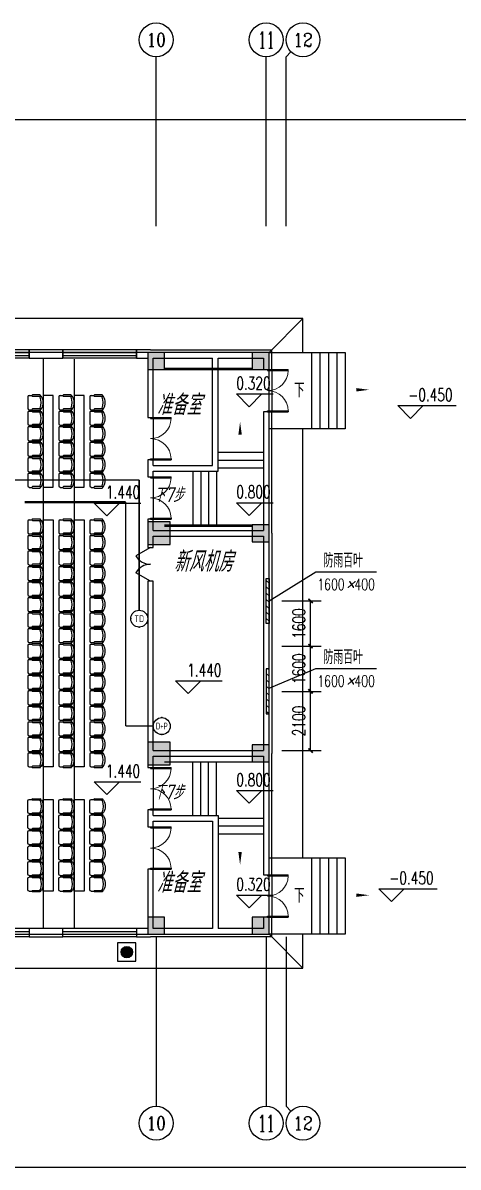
# Model space of a CAD drawing. Extents: x 1333527 to 1855755, y 1020844 to 1581249.
# Drawn here: x 1385854 to 1401270, y 1202721 to 1243245 of the extents above; entities that cross this region are included whole.
import ezdxf
from ezdxf.enums import TextEntityAlignment as Align

# ---------------------------------------------------------------- set-up
doc = ezdxf.new("R2010")
doc.units = 0
doc.header["$LTSCALE"] = 1000
doc.header["$PDSIZE"] = 5
for name, color, linetype in [('0-标注', 3, 'Continuous'), ('AXIS_TEXT', 7, 'Continuous'), ('EQUIP-通讯', 3, 'Continuous'), ('M-DIM_LEAD', 3, 'Continuous'), ('M-TH_DIM', 3, 'Continuous'), ('M-TXT', 7, 'Continuous'), ('WIRE-综合布线', 5, 'Continuous'), ('家具', 8, 'Continuous'), ('建筑-柱子', 9, 'Continuous'), ('建筑-柱子-填充', 8, 'Continuous'), ('防火分区', 6, 'Continuous')]:
    doc.layers.add(name, color=color, linetype=linetype)
doc.layers.add('1-建筑底图', color=8, linetype='Continuous', plot=False)
doc.styles.add('_TCH_AXIS', font='COMPLEX', dxfattribs={"bigfont": 'GBCBIG'})
doc.styles.add('_TCH_DIM', font='SIMPLEX', dxfattribs={"bigfont": 'GBCBIG'})
doc.styles.add('_TCH_DIM_T3', font='SIMPLEX', dxfattribs={"width": 0.705882, "bigfont": 'GBCBIG'})
doc.styles.add('_TEL_ATTDEF', font='gbenor', dxfattribs={"bigfont": 'gbcbig'})
doc.styles.add('_TEL_DIM', font='SIMPLEX', dxfattribs={"width": 0.8, "height": 3.5, "bigfont": 'HZTXT'})
doc.styles.add('A_DIM', font='SIMPLEX', dxfattribs={"width": 0.7, "bigfont": 'HZ'})
doc.styles.add('COMPLEX', font='COMPLEX')
doc.styles.get("Standard").update_dxf_attribs({"font": 'gbeitc.shx', "bigfont": 'gbcbig.shx'})
doc.linetypes.add('JIEDI', pattern='A,1.25,-0.25,0.25,-0.25,0.625,["/",Standard,S=0.6,R=0,X=0,Y=-0.3],0.625,-0.25,0.25,-0.25', length=4)
doc.dimstyles.new('_TCH_ARCH&&150', dxfattribs={"dimtxt": 446.25, "dimasz": 150, "dimexe": 375, "dimexo": 450, "dimgap": 189.375, "dimtad": 1, "dimdec": 0, "dimzin": 0, "dimdsep": 46, "dimtxsty": '_TCH_DIM_T3', "dimblk": 'ARCHTICK', "dimcen": 0.09, "dimclrt": 7, "dimazin": 2, "dimtfac": 1, "dimtdec": 0, "dimtix": 1, "dimtmove": 2, "dimatfit": 3, "dimfxl": 1, "dimtolj": 1, "dimtzin": 0, "dimarcsym": 0})

# ---------------------------------------------------------------- blocks, each defined once
blk = doc.blocks.new('$equip_U$00000076(win7-PC-hzk)')
blk.add_circle((0, 0.5), 0.5)
for p in [(0, 0.999), (-0.5, 0.5), (0.5, 0.5)]:
    blk.add_point(p)
at = {"color": 7, "style": '_TEL_DIM'}
blk.add_attdef('$TEXT$', text='', height=0.4, dxfattribs=at).set_placement((0, 0.5), align=Align.MIDDLE_CENTER)
at = {"color": 7, "style": '_TEL_DIM', "flags": 1}
for tag in ['A', 'REMARK']:
    blk.add_attdef(tag, text='', height=0.00002, dxfattribs=at).set_placement((0, 0), align=Align.MIDDLE_CENTER)
blk = doc.blocks.new('$equip_U$00000080(win7-PC-hzk)')
blk.add_circle((0, 0.5), 0.5)
for p in [(0, 0.999), (-0.5, 0.5), (0.5, 0.5)]:
    blk.add_point(p)
at = {"color": 7, "style": '_TEL_DIM', "width": 0.7}
blk.add_attdef('$TEXT$', text='', height=0.4, dxfattribs=at).set_placement((0, 0.5), align=Align.MIDDLE_CENTER)
at = {"color": 7, "style": '_TEL_DIM', "flags": 1}
for tag in ['A', 'REMARK']:
    blk.add_attdef(tag, text='', height=0.00002, dxfattribs=at).set_placement((0, 0), align=Align.MIDDLE_CENTER)
blk = doc.blocks.new('J1')
at = {"layer": '家具', "linetype": 'Continuous'}
for p, q in [((-216, 151), (-216, -222)), ((-171, 196), (-80, 196)), ((184, 219), (-57, 219)), ((-57, 173), (184, 173)), ((-171, -268), (-80, -268)), ((184, -245), (-57, -245)), ((-57, -290), (184, -290))]:
    blk.add_line(p, q, dxfattribs=at)
for centre, radius, start, end in [((-171, 151), 45.4, 90, 180), ((-57, 196), 22.7, 90, 270), ((184, 196), 22.7, 270, 90), ((213, 155), 25.5, 31.8908, 201.2393), ((-278, -36), 502, 338.7607, 21.2393), ((-94, -36), 387, 328.1092, 31.8908), ((-171, -222), 45.4, 180, 270), ((-57, -268), 22.7, 90, 270), ((184, -268), 22.7, 270, 90), ((213, -227), 25.5, 158.7607, 328.1092)]:
    blk.add_arc(centre, radius, start, end, dxfattribs=at)
blk = doc.blocks.new('_AXISO')
blk.add_circle((0, 0), 0.5)
at = {"layer": 'AXIS_TEXT', "style": 'COMPLEX', "width": 1.041667}
blk.add_attdef('A', text='', height=0.56, dxfattribs=at).set_placement((-0.25, -0.28), (0.25, -0.28), align=Align.FIT)
blk = doc.blocks.new('A$C4670417C')
at = {"layer": '建筑-柱子-填充'}
for points in [[(30700, 55400), (30100, 55400), (30100, 54800), (30700, 54800)], [(34400, 55400), (33800, 55400), (33800, 54800), (34400, 54800)], [(30900, 49400), (30100, 49400), (30100, 48600), (30900, 48600)], [(34400, 49300), (33800, 49300), (33800, 48700), (34400, 48700)], [(30900, 41600), (30100, 41600), (30100, 40800), (30900, 40800)], [(34400, 41500), (33800, 41500), (33800, 40900), (34400, 40900)], [(30700, 35400), (30100, 35400), (30100, 34800), (30700, 34800)], [(34400, 35400), (33800, 35400), (33800, 34800), (34400, 34800)]]:
    blk.add_hatch(color=256, dxfattribs=at).paths.add_polyline_path(points)
at = {"layer": '建筑-柱子'}
for p, q in [((30700, 55400), (30100, 55400)), ((30100, 55400), (30100, 54800)), ((30700, 54800), (30700, 55400)), ((34400, 55400), (33800, 55400)), ((33800, 55400), (33800, 54800)), ((34400, 54800), (34400, 55400)), ((30100, 54800), (30700, 54800)), ((33800, 54800), (34400, 54800)), ((30900, 49400), (30100, 49400)), ((30100, 49400), (30100, 48600)), ((30900, 48600), (30900, 49400)), ((34400, 49300), (33800, 49300)), ((33800, 49300), (33800, 48700)), ((34400, 48700), (34400, 49300)), ((33800, 48700), (34400, 48700)), ((30100, 48600), (30900, 48600)), ((30900, 41600), (30100, 41600)), ((30100, 41600), (30100, 40800)), ((30900, 40800), (30900, 41600)), ((34400, 41500), (33800, 41500)), ((33800, 41500), (33800, 40900)), ((34400, 40900), (34400, 41500)), ((30100, 40800), (30900, 40800)), ((33800, 40900), (34400, 40900)), ((30700, 35400), (30100, 35400)), ((30100, 35400), (30100, 34800)), ((30700, 34800), (30700, 35400)), ((34400, 35400), (33800, 35400)), ((33800, 35400), (33800, 34800)), ((34400, 34800), (34400, 35400)), ((30100, 34800), (30700, 34800)), ((33800, 34800), (34400, 34800))]:
    blk.add_line(p, q, dxfattribs=at)
blk = doc.blocks.new('A$C2CDD3BEF')
at = {"layer": '防火分区'}
h = blk.add_hatch(color=7, dxfattribs=at)
h.dxf.hatch_style = 1
edge = h.paths.add_edge_path()
edge.add_arc((460, 446), 282, 0, 360)
at = {"layer": '防火分区', "color": 7}
blk.add_lwpolyline([(0, 0), (900, 0), (900, 900), (0, 900)], close=True, dxfattribs=at)
blk.add_circle((460, 446), 282, dxfattribs=at)
blk = doc.blocks.new('_ArchTick')
at = {"color": 0, "linetype": 'ByBlock', "const_width": 0.4}
blk.add_lwpolyline([(-0.5, -0.5), (0.5, 0.5)], dxfattribs=at)
blk = doc.blocks.new('*D109')
at = {"layer": 'Defpoints', "color": 0}
for p in [(1937417, 241960), (1938886, 241960), (1937417, 240360)]:
    blk.add_point(p, dxfattribs=at)
at = {"layer": 'M-TH_DIM', "color": 0, "lineweight": -2, "transparency": 16777216}
for p, q in [((1937867, 241960), (1939261, 241960)), ((1938886, 240360), (1938886, 241960)), ((1937867, 240360), (1939261, 240360))]:
    blk.add_line(p, q, dxfattribs=at)
at = {"layer": 'M-TH_DIM', "color": 0, "lineweight": -2, "transparency": 16777216, "xscale": 150, "yscale": 150, "zscale": 150}
for p, rotation in [((1938886, 241960), 90), ((1938886, 240360), 270)]:
    blk.add_blockref('_ArchTick', p, dxfattribs=dict(at, rotation=rotation))
at = {"layer": 'M-TH_DIM', "color": 7, "transparency": 16777216, "insert": (1938474, 241160), "char_height": 446.2, "attachment_point": 5, "rotation": 90, "style": '_TCH_DIM_T3'}
blk.add_mtext('\\A1;1600', dxfattribs=at)
blk = doc.blocks.new('*D110')
at = {"layer": 'Defpoints', "color": 0}
for p in [(1937417, 240360), (1938886, 240360), (1937417, 238760)]:
    blk.add_point(p, dxfattribs=at)
at = {"layer": 'M-TH_DIM', "color": 0, "lineweight": -2, "transparency": 16777216}
for p, q in [((1937867, 240360), (1939261, 240360)), ((1938886, 238760), (1938886, 240360)), ((1937867, 238760), (1939261, 238760))]:
    blk.add_line(p, q, dxfattribs=at)
at = {"layer": 'M-TH_DIM', "color": 0, "lineweight": -2, "transparency": 16777216, "xscale": 150, "yscale": 150, "zscale": 150}
for p, rotation in [((1938886, 240360), 90), ((1938886, 238760), 270)]:
    blk.add_blockref('_ArchTick', p, dxfattribs=dict(at, rotation=rotation))
at = {"layer": 'M-TH_DIM', "color": 7, "transparency": 16777216, "insert": (1938474, 239560), "char_height": 446.2, "attachment_point": 5, "rotation": 90, "style": '_TCH_DIM_T3'}
blk.add_mtext('\\A1;1600', dxfattribs=at)
blk = doc.blocks.new('*D111')
at = {"layer": 'Defpoints', "color": 0}
for p in [(1937417, 238760), (1938886, 238760), (1937417, 236660)]:
    blk.add_point(p, dxfattribs=at)
at = {"layer": 'M-TH_DIM', "color": 0, "lineweight": -2, "transparency": 16777216}
for p, q in [((1937867, 238760), (1939261, 238760)), ((1938886, 236660), (1938886, 238760)), ((1937867, 236660), (1939261, 236660))]:
    blk.add_line(p, q, dxfattribs=at)
at = {"layer": 'M-TH_DIM', "color": 0, "lineweight": -2, "transparency": 16777216, "xscale": 150, "yscale": 150, "zscale": 150}
for p, rotation in [((1938886, 238760), 90), ((1938886, 236660), 270)]:
    blk.add_blockref('_ArchTick', p, dxfattribs=dict(at, rotation=rotation))
at = {"layer": 'M-TH_DIM', "color": 7, "transparency": 16777216, "insert": (1938474, 237710), "char_height": 446.2, "attachment_point": 5, "rotation": 90, "style": '_TCH_DIM_T3'}
blk.add_mtext('\\A1;2100', dxfattribs=at)
blk = doc.blocks.new('$DorLib2D$00000002')
for p, q in [((-0.5, 0), (-0.5, 0.4875)), ((-0.475, 0.4875), (-0.5, 0.4875)), ((-0.475, 0), (-0.475, 0.4875)), ((0.475, 0), (0.475, 0.4875)), ((0.475, 0.4875), (0.5, 0.4875)), ((0.5, 0), (0.5, 0.4875)), ((-0.5, 0), (-0.475, 0)), ((0.5, 0), (0.475, 0))]:
    blk.add_line(p, q)
at = {"lineweight": 13}
for centre, start, end in [((-0.4875, 0), 0, 88.53072), ((0.4875, 0), 91.46928, 180)]:
    blk.add_arc(centre, 0.4875, start, end, dxfattribs=at)
blk = doc.blocks.new('$DorLib2D$00000231')
at = {"color": 0}
for p, q in [((-0.5, 0), (-0.25, 0.433)), ((0.5, 0), (0.25, 0.433))]:
    blk.add_line(p, q, dxfattribs=at)
for centre, start, end in [((-0.5, 0), 0, 60), ((0.5, 0), 120, 180)]:
    blk.add_arc(centre, 0.5, start, end, dxfattribs=at)
blk = doc.blocks.new('$WINLIB2D$00000001')
at = {"color": 0}
for points in [[(-0.5, 0.5), (-0.5, -0.5)], [(-0.5, 0.5), (0.5, 0.5)], [(0.5, -0.5), (0.5, 0.5)], [(0.5, 0.167), (-0.5, 0.167)], [(0.5, -0.167), (-0.5, -0.167)], [(-0.5, -0.5), (0.5, -0.5)]]:
    blk.add_lwpolyline(points, dxfattribs=at)
blk = doc.blocks.new('BAIYE')
at = {"layer": '0-标注'}
h = blk.add_hatch(dxfattribs=at)
h.set_pattern_fill('ANSI31', color=0, scale=100, angle=90)
h.set_pattern_definition([(135, (1579747.08, 64993.79), (-112.2532, -112.2532), [])])
h.paths.add_polyline_path([(1937416.9, 242759.9), (1937416.9, 241159.9), (1937316.9, 241159.9), (1937316.9, 242759.9)])
h = blk.add_hatch(dxfattribs=at)
h.set_pattern_fill('ANSI31', color=0, scale=100, angle=90)
h.set_pattern_definition([(135, (1579747.08, 64393.79), (-112.2532, -112.2532), [])])
h.paths.add_polyline_path([(1937416.9, 237959.9), (1937416.9, 239559.9), (1937316.9, 239559.9), (1937316.9, 237959.9)])
at = {"layer": '0-标注', "color": 0}
for points in [[(1937416.9, 242759.9), (1937416.9, 241159.9), (1937316.9, 241159.9), (1937316.9, 242759.9)], [(1937416.9, 237959.9), (1937416.9, 239559.9), (1937316.9, 239559.9), (1937316.9, 237959.9)]]:
    blk.add_lwpolyline(points, close=True, dxfattribs=at)
at = {"layer": 'M-DIM_LEAD', "color": 0}
for p, q in [((1937416.9, 241959.9), (1939068.6, 242996.6)), ((1937416.9, 241959.9), (1939068.6, 242996.6)), ((1939068.6, 242996.6), (1941225.8, 242996.6)), ((1937416.9, 238870.1), (1939068.6, 239573.3)), ((1937416.9, 238870.1), (1939068.6, 239573.3)), ((1939068.6, 239573.3), (1941225.8, 239573.3))]:
    blk.add_line(p, q, dxfattribs=at)
at = {"layer": 'M-DIM_LEAD', "color": 0, "const_width": 1.33}
for points in [[(1937416.3, 241959.6, 1), (1937417.4, 241960.3, 1)], [(1937416.3, 241959.6, 1), (1937417.4, 241960.3, 1)], [(1937416.3, 238869.8, 1), (1937417.5, 238870.3, 1)], [(1937416.3, 238869.8, 1), (1937417.5, 238870.3, 1)]]:
    blk.add_lwpolyline(points, format="xyb", close=True, dxfattribs=at)
at = {"layer": 'M-TXT', "color": 0, "style": 'A_DIM', "width": 0.7}
for s, height, p in [('防雨百叶', 500, (1939343, 243146.6)), ('1600', 400, (1939130.5, 242346.6)), ('400', 400, (1940443.9, 242346.6)), ('防雨百叶', 500, (1939343, 239723.3)), ('1600', 400, (1939130.5, 238923.3)), ('400', 400, (1940443.9, 238923.3))]:
    blk.add_text(s, height=height, dxfattribs=at).set_placement(p)
at = {"layer": 'M-TXT', "color": 0}
for p in [(1940143.9, 242346.6), (1940143.9, 238923.3)]:
    blk.add_text('×', height=500, dxfattribs=at).set_placement(p)
at = {"layer": 'M-TH_DIM', "color": 0}
for p1, p2, picture, middle in [((1937416.9, 240359.9), (1937416.9, 241959.9), '*D109', (1938473.8, 241159.9)), ((1937416.9, 238759.9), (1937416.9, 240359.9), '*D110', (1938473.8, 239559.9)), ((1937416.9, 236659.9), (1937416.9, 238759.9), '*D111', (1938473.8, 237709.9))]:
    dim = blk.add_aligned_dim(p1=p1, p2=p2, distance=-1469.4, dimstyle='_TCH_ARCH&&150', dxfattribs=at)
    dim.commit()
    dim.dimension.update_dxf_attribs({"geometry": picture, "text_midpoint": middle})
blk = doc.blocks.new('A$C451C5003')
at = {"layer": '0-标注', "color": 8}
blk.add_blockref('BAIYE', (-1937417, -230160), dxfattribs=at)
blk = doc.blocks.new('1-一层建筑底图')
at = {"layer": '1-建筑底图', "color": 8}
for p, q in [((36475.7, 65350.3), (36300, 65174.5)), ((31700, 59174.5), (31700, 65174.5)), ((35600, 59174.5), (35600, 65174.5)), ((36300, 59174.5), (36300, 65174.5)), ((35700, 54700), (36900, 55900)), ((28400, 54800), (27200, 54800)), ((27200, 54800), (27200, 54500)), ((28400, 54500), (28400, 54800)), ((31500, 54800), (31000, 54800)), ((31000, 54800), (31000, 54500)), ((31500, 54800), (33800, 54800)), ((33800, 54800), (35800, 54800)), ((35800, 54100), (35800, 54800)), ((27200, 54500), (28400, 54500)), ((27700, 54460), (27700, 34340)), ((28800, 54460), (28800, 34340)), ((31000, 54500), (31400, 54500)), ((31400, 54500), (31400, 52400)), ((31600, 52400), (31600, 54500)), ((31600, 54500), (33700, 54500)), ((33700, 50700), (33700, 54500)), ((33900, 54500), (35500, 54500)), ((33900, 50500), (33900, 54500)), ((35500, 54500), (35500, 54100)), ((32000, 54150), (35100, 54150)), ((32000, 54100), (35100, 54100)), ((35500, 54100), (35800, 54100)), ((35800, 54100), (35800, 52600)), ((34990.9, 52781.1), (34540.9, 53231.1)), ((34540.9, 53231.1), (35842.9, 53231.1)), ((34990.9, 52781.1), (35440.9, 53231.1)), ((40710.3, 52368.6), (40260.3, 52818.6)), ((40260.3, 52818.6), (42328.6, 52818.6)), ((40710.3, 52368.6), (41160.3, 52818.6)), ((31400, 52400), (31600, 52400)), ((31600, 52400), (31600, 50900)), ((35800, 52600), (35500, 52600)), ((35500, 52600), (35500, 48400)), ((35800, 48300), (35800, 52600)), ((35500, 51160), (33900, 51160)), ((31600, 50900), (31400, 50900)), ((31400, 50900), (31400, 50600)), ((31600, 50700), (31600, 50900)), ((31600, 50700), (33700, 50700)), ((35500, 50880), (33900, 50880)), ((31400, 50600), (31400, 50300)), ((31400, 50300), (31600, 50300)), ((31600, 50300), (31600, 50500)), ((31600, 50500), (33900, 50500)), ((31600, 50300), (31600, 48800)), ((33000, 50500), (33000, 48600)), ((33280, 50500), (33280, 48600)), ((33560, 50500), (33560, 48600)), ((33840, 50500), (33840, 48600)), ((35500, 50600), (33900, 50600)), ((29951.7, 48920.1), (29501.7, 49370.1)), ((29501.7, 49370.1), (31162.7, 49370.1)), ((29951.7, 48920.1), (30401.7, 49370.1)), ((34990.9, 48931.6), (34540.9, 49381.6)), ((34540.9, 49381.6), (35842.9, 49381.6)), ((34990.9, 48931.6), (35440.9, 49381.6)), ((31600, 48800), (31400, 48800)), ((31400, 48800), (31400, 48300)), ((31600, 48400), (31600, 48800)), ((31400, 48300), (31400, 47800)), ((31600, 48400), (35500, 48400)), ((32000, 48600), (35100, 48600)), ((32000, 48550), (35100, 48550)), ((35800, 48300), (35800, 40500)), ((31600, 48200), (35500, 48200)), ((31600, 47800), (31600, 48200)), ((35500, 48200), (35500, 40600)), ((31400, 47800), (31600, 47800)), ((31600, 46600), (31400, 46600)), ((31400, 46600), (31400, 40500)), ((31600, 40600), (31600, 46600)), ((32832.6, 42618.7), (32382.6, 43068.7)), ((32382.6, 43068.7), (34043.7, 43068.7)), ((32832.6, 42618.7), (33282.6, 43068.7)), ((31600, 40600), (35500, 40600)), ((31400, 40500), (31400, 40000)), ((31600, 40400), (35500, 40400)), ((31600, 40000), (31600, 40400)), ((32000, 40200), (35100, 40200)), ((33000, 38300), (33000, 40200)), ((33280, 38300), (33280, 40200)), ((33560, 38300), (33560, 40200)), ((33840, 38300), (33840, 40200)), ((35500, 40400), (35500, 36200)), ((35800, 36200), (35800, 40500)), ((31400, 40000), (31600, 40000)), ((31600, 40000), (31600, 38500)), ((29951.7, 39042.8), (29501.7, 39492.8)), ((29501.7, 39492.8), (31162.7, 39492.8)), ((29951.7, 39042.8), (30401.7, 39492.8)), ((34990.9, 38738.8), (34540.9, 39188.8)), ((34540.9, 39188.8), (35842.9, 39188.8)), ((34990.9, 38738.8), (35440.9, 39188.8)), ((31600, 38500), (31400, 38500)), ((31400, 38500), (31400, 38200)), ((31600, 38300), (31600, 38500)), ((31400, 38200), (31400, 37900)), ((31600, 38300), (33900, 38300)), ((31600, 37900), (31600, 38100)), ((31600, 38100), (33700, 38100)), ((33700, 38100), (33700, 34300)), ((33900, 38300), (33900, 34300)), ((35500, 38200), (33900, 38200)), ((31400, 37900), (31600, 37900)), ((31600, 37900), (31600, 36400)), ((35500, 37920), (33900, 37920)), ((35500, 37640), (33900, 37640)), ((31600, 36400), (31400, 36400)), ((31400, 36400), (31400, 34300)), ((31600, 34300), (31600, 36400)), ((35500, 36200), (35800, 36200)), ((35800, 36200), (35800, 34700)), ((40036.8, 35259.3), (39586.8, 35709.3)), ((39586.8, 35709.3), (41655.1, 35709.3)), ((40036.8, 35259.3), (40486.8, 35709.3)), ((34990.9, 35035.2), (34540.9, 35485.2)), ((34540.9, 35485.2), (35842.9, 35485.2)), ((34990.9, 35035.2), (35440.9, 35485.2)), ((35800, 34700), (35500, 34700)), ((35500, 34700), (35500, 34300)), ((35800, 34000), (35800, 34700)), ((28400, 34300), (27200, 34300)), ((27200, 34300), (27200, 34000)), ((28400, 34000), (28400, 34300)), ((31400, 34300), (31000, 34300)), ((31000, 34300), (31000, 34000)), ((33700, 34300), (31600, 34300)), ((35500, 34300), (33900, 34300)), ((35700, 34100), (36900, 32900)), ((27200, 34000), (28400, 34000)), ((31000, 34000), (31500, 34000)), ((33800, 34000), (31500, 34000)), ((31700, 34005.2), (31700, 28005.2)), ((35800, 34000), (33800, 34000)), ((35600, 34005.2), (35600, 28005.2)), ((36300, 34005.2), (36300, 28005.2)), ((36475.7, 27829.5), (36300, 28005.2))]:
    blk.add_line(p, q, dxfattribs=at)
at = {"layer": '1-建筑底图', "color": 8, "ltscale": 5}
for p, q in [((-2000, 62950), (66700, 62950)), ((-2000, 25850), (66700, 25850))]:
    blk.add_line(p, q, dxfattribs=at)
at = {"layer": '1-建筑底图', "color": 8}
for points in [[(36900, 54700), (36900, 55900), (9597.7, 55900)], [(8000, 34100), (35700, 34100), (35700, 54700), (8600, 54700)], [(35700, 54700), (37200, 54700), (37200, 52000), (35700, 52000)], [(35700, 54700), (37500, 54700), (37500, 52000), (35700, 52000)], [(35700, 54700), (38400, 54700), (38400, 52000), (35700, 52000)], [(37800, 54700), (37800, 52000)], [(38100, 54700), (38100, 52000)], [(38400, 54700), (38400, 52000)], [(36900, 36800), (36900, 52000)], [(35700, 36800), (37200, 36800), (37200, 34100), (35700, 34100)], [(35700, 36800), (37500, 36800), (37500, 34100), (35700, 34100)], [(35700, 36800), (38400, 36800), (38400, 34100), (35700, 34100)], [(37800, 36800), (37800, 34100)], [(38100, 36800), (38100, 34100)], [(38400, 36800), (38400, 34100)], [(9600, 32900), (36900, 32900), (36900, 34100)]]:
    blk.add_lwpolyline(points, dxfattribs=at)
for points in [[(28050, 53176), (27700, 53176), (27700, 49925.5), (28050, 49925.5)], [(29150, 53176), (28800, 53176), (28800, 49925.5), (29150, 49925.5)], [(28050, 40024.5), (27700, 40024.5), (27700, 48775.5), (28050, 48775.5)], [(29150, 40024.5), (28800, 40024.5), (28800, 48775.5), (29150, 48775.5)], [(28050, 35624), (27700, 35624), (27700, 38874.5), (28050, 38874.5)], [(29150, 35624), (28800, 35624), (28800, 38874.5), (29150, 38874.5)]]:
    blk.add_lwpolyline(points, close=True, dxfattribs=at)
for points in [[(37032.3, 53380, 0, 0, 0), (39245.3, 53380, 0, 120, 0), (38795.3, 53380, 0, 0, 0)], [(32752.2, 49663.4, 0, 0, 0), (34673.4, 49663.4, 0, 0, 0), (34673.4, 52244.5, 0, 120, 0), (34673.4, 51794.5, 0, 0, 0)], [(32752.2, 39136.6, 0, 0, 0), (34673.4, 39136.6, 0, 0, 0), (34673.4, 36555.5, 0, 120, 0), (34673.4, 37005.5, 0, 0, 0)], [(37032.3, 35480, 0, 0, 0), (39245.3, 35480, 0, 120, 0), (38795.3, 35480, 0, 0, 0)]]:
    blk.add_lwpolyline(points, format="xyseb", dxfattribs=at)
for name, p in [('A$C4670417C', (1300, -700)), ('A$C451C5003', (35700, 34100))]:
    blk.add_blockref(name, p, dxfattribs=at)
ref = blk.add_blockref('_AXISO', (31700, 65774.5), dxfattribs=dict(at, xscale=1200, yscale=1200, zscale=1200))
ref.add_attrib('A', '10', dxfattribs={"layer": 'AXIS_TEXT', "height": 481.71, "style": '_TCH_AXIS', "width": 1.034483}).set_placement((31355.9, 65533.7), (32044.1, 65533.7), align=Align.FIT)
ref = blk.add_blockref('_AXISO', (35600, 65774.5), dxfattribs=dict(at, xscale=1200, yscale=1200, zscale=1200))
ref.add_attrib('A', '11', dxfattribs={"layer": 'AXIS_TEXT', "height": 593.97, "style": '_TCH_AXIS', "width": 0.875}).set_placement((35303, 65477.5), (35897, 65477.5), align=Align.FIT)
ref = blk.add_blockref('_AXISO', (36900, 65774.5), dxfattribs=dict(at, xscale=1200, yscale=1200, zscale=1200))
ref.add_attrib('A', '12', dxfattribs={"layer": 'AXIS_TEXT', "height": 481.71, "style": '_TCH_AXIS', "width": 1.034483}).set_placement((36555.9, 65533.7), (37244.1, 65533.7), align=Align.FIT)
for name, p, xscale, yscale, zscale, rotation in [('$WINLIB2D$00000001', (25900, 54650), -2600, -300, 300, 2.005451804620861e-08), ('$WINLIB2D$00000001', (29700, 54650), -2600, -300, 300, 2.005451804620861e-08), ('$DorLib2D$00000002', (35650, 53350), -1500, 1500, 300, 270), ('$DorLib2D$00000002', (31500, 51650), 1500, 1500, 200, 270), ('$DorLib2D$00000002', (31500, 49550), -1500, 1500, 200, 270), ('$DorLib2D$00000231', (31500, 47200), -1200, -1200, 200, 270), ('$DorLib2D$00000002', (31500, 39250), 1500, 1500, 200, 270), ('$DorLib2D$00000002', (31500, 37150), -1500, 1500, 200, 270), ('$DorLib2D$00000002', (35650, 35450), 1500, 1500, 300, 270), ('$WINLIB2D$00000001', (25900, 34150), 2600, -300, 300, 179.9999999799457), ('$WINLIB2D$00000001', (29700, 34150), 2600, -300, 300, 179.9999999799457)]:
    blk.add_blockref(name, p, dxfattribs=dict(at, xscale=xscale, yscale=yscale, zscale=zscale, rotation=rotation))
at = {"layer": '1-建筑底图', "color": 8, "extrusion": (0, 0, -1), "xscale": -1.080000000074506, "yscale": 1.080000000074506, "zscale": -1.080000000074506}
for p in [(-27383.6, 52964.6), (-28483.6, 52964.6), (-29583.6, 52964.6), (-27383.6, 52414.6), (-28483.6, 52414.6), (-29583.6, 52414.6), (-27383.6, 51864.6), (-28483.6, 51864.6), (-29583.6, 51864.6), (-27383.6, 51314.6), (-28483.6, 51314.6), (-29583.6, 51314.6), (-27383.6, 50764.6), (-28483.6, 50764.6), (-29583.6, 50764.6), (-27383.6, 50214.6), (-28483.6, 50214.6), (-29583.6, 50214.6), (-27383.6, 48563.6), (-28483.6, 48563.6), (-29583.6, 48563.6), (-27383.6, 48013.6), (-28483.6, 48013.6), (-29583.6, 48013.6), (-27383.6, 47463.6), (-28483.6, 47463.6), (-29583.6, 47463.6), (-27383.6, 46913.6), (-28483.6, 46913.6), (-29583.6, 46913.6), (-27383.6, 46363.6), (-28483.6, 46363.6), (-29583.6, 46363.6), (-27383.6, 45813.6), (-28483.6, 45813.6), (-29583.6, 45813.6), (-27383.6, 45263.6), (-28483.6, 45263.6), (-29583.6, 45263.6), (-27383.6, 44713.6), (-28483.6, 44713.6), (-29583.6, 44713.6), (-27383.6, 44163.6), (-28483.6, 44163.6), (-29583.6, 44163.6), (-27383.6, 43613.6), (-28483.6, 43613.6), (-29583.6, 43613.6), (-27383.6, 43063.6), (-28483.6, 43063.6), (-29583.6, 43063.6), (-27383.6, 42513.6), (-28483.6, 42513.6), (-29583.6, 42513.6), (-27383.6, 41963.6), (-28483.6, 41963.6), (-29583.6, 41963.6), (-27383.6, 41413.6), (-28483.6, 41413.6), (-29583.6, 41413.6), (-27383.6, 40863.6), (-28483.6, 40863.6), (-29583.6, 40863.6), (-27383.6, 40313.6), (-28483.6, 40313.6), (-29583.6, 40313.6)]:
    blk.add_blockref('J1', p, dxfattribs=at)
at = {"layer": '1-建筑底图', "color": 8, "extrusion": (0, 0, -1), "xscale": 1.080000000074506, "yscale": 1.080000000074506, "zscale": -1.080000000074506, "rotation": 180}
for p in [(-27383.6, 38585.4), (-28483.6, 38585.4), (-29583.6, 38585.4), (-27383.6, 38035.4), (-28483.6, 38035.4), (-29583.6, 38035.4), (-27383.6, 37485.4), (-28483.6, 37485.4), (-29583.6, 37485.4), (-27383.6, 36935.4), (-28483.6, 36935.4), (-29583.6, 36935.4), (-27383.6, 36385.4), (-28483.6, 36385.4), (-29583.6, 36385.4), (-27383.6, 35835.4), (-28483.6, 35835.4), (-29583.6, 35835.4)]:
    blk.add_blockref('J1', p, dxfattribs=at)
at = {"layer": '1-建筑底图', "color": 8, "xscale": 0.7200000000000001, "yscale": 0.7200000000000001, "zscale": 0.7200000000000001}
blk.add_blockref('A$C2CDD3BEF', (30328.8, 33144.4), dxfattribs=at)
at = {"layer": '1-建筑底图', "color": 8}
ref = blk.add_blockref('_AXISO', (31700, 27405.2), dxfattribs=dict(at, xscale=1200, yscale=1200, zscale=1200))
ref.add_attrib('A', '10', dxfattribs={"layer": 'AXIS_TEXT', "height": 481.71, "style": '_TCH_AXIS', "width": 1.034483}).set_placement((31355.9, 27164.4), (32044.1, 27164.4), align=Align.FIT)
ref = blk.add_blockref('_AXISO', (35600, 27405.2), dxfattribs=dict(at, xscale=1200, yscale=1200, zscale=1200))
ref.add_attrib('A', '11', dxfattribs={"layer": 'AXIS_TEXT', "height": 593.97, "style": '_TCH_AXIS', "width": 0.875}).set_placement((35303, 27108.2), (35897, 27108.2), align=Align.FIT)
ref = blk.add_blockref('_AXISO', (36900, 27405.2), dxfattribs=dict(at, xscale=1200, yscale=1200, zscale=1200))
ref.add_attrib('A', '12', dxfattribs={"layer": 'AXIS_TEXT', "height": 481.71, "style": '_TCH_AXIS', "width": 1.034483}).set_placement((36555.9, 27164.4), (37244.1, 27164.4), align=Align.FIT)
at = {"layer": '1-建筑底图', "color": 8, "style": '_TCH_DIM', "width": 0.705882}
for s, p in [('0.320', (34537.9, 53388.6)), ('-0.450', (40633.6, 52976.1)), ('1.440', (29917.7, 49527.6)), ('0.800', (34537.9, 49539.1)), ('1.440', (32798.7, 43226.2)), ('1.440', (29917.7, 39650.3)), ('0.800', (34537.9, 39346.3)), ('0.320', (34537.9, 35642.7)), ('-0.450', (39960.1, 35866.8))]:
    blk.add_text(s, height=446.25, dxfattribs=at).set_placement(p)
at = {"layer": '1-建筑底图', "color": 8, "style": '_TCH_DIM'}
for p in [(36590, 53117.5), (36590, 35217.5)]:
    blk.add_text('下', height=506.4, dxfattribs=at).set_placement(p)
at = {"layer": '1-建筑底图', "color": 8}
for s, height, p in [('准备室', 723.4, (31725.4, 52486)), ('下', 506.4, (31629.4, 49400.9)), ('7', 525, (31998, 49400.9)), ('步', 506.4, (32304.3, 49400.9)), ('新风机房', 723.4, (32329.3, 46934.2)), ('下', 506.4, (31629.4, 38874.1)), ('7', 525, (31998, 38874.1)), ('步', 506.4, (32304.3, 38874.1)), ('准备室', 723.4, (31725.4, 35564))]:
    blk.add_text(s, height=height, dxfattribs=at).set_placement(p)

msp = doc.modelspace()

# ---------------------------------------------------------------- linework, layer by layer
at = {"layer": 'WIRE-综合布线', "linetype": 'Continuous'}
for points, const_width in [([(1365874, 1227055), (1389974, 1227055)], 52.5), ([(1389974, 1222445), (1389974, 1227055)], 52.5), ([(1385921, 1226271), (1389494, 1226271)], 75), ([(1389494, 1218341), (1389494, 1226271)], 52.5), ([(1389494, 1218341), (1390474, 1218341)], 52.5)]:
    msp.add_lwpolyline(points, dxfattribs=dict(at, const_width=const_width))

# ---------------------------------------------------------------- block references
at = {"layer": '1-建筑底图'}
msp.add_blockref('1-一层建筑底图', (1358874, 1176871), dxfattribs=at)
at = {"layer": 'EQUIP-通讯', "linetype": 'JIEDI'}
ref = msp.add_blockref('$equip_U$00000076(win7-PC-hzk)', (1390274, 1222145), dxfattribs=dict(at, xscale=600, yscale=600, zscale=600, rotation=90))
ref.add_attrib('$TEXT$', 'TD', dxfattribs={"layer": '0', "color": 7, "height": 240, "style": '_TEL_ATTDEF'}).set_placement((1389974, 1222145), align=Align.MIDDLE_CENTER)
ref = msp.add_blockref('$equip_U$00000080(win7-PC-hzk)', (1391073, 1218341), dxfattribs=dict(at, xscale=600, yscale=600, zscale=600, rotation=89.99999999999984))
ref.add_attrib('$TEXT$', 'D+P', dxfattribs={"layer": '0', "color": 7, "height": 240, "style": '_TEL_ATTDEF', "width": 0.7}).set_placement((1390773, 1218341), align=Align.MIDDLE_CENTER)

doc.saveas('drawing.dxf')
